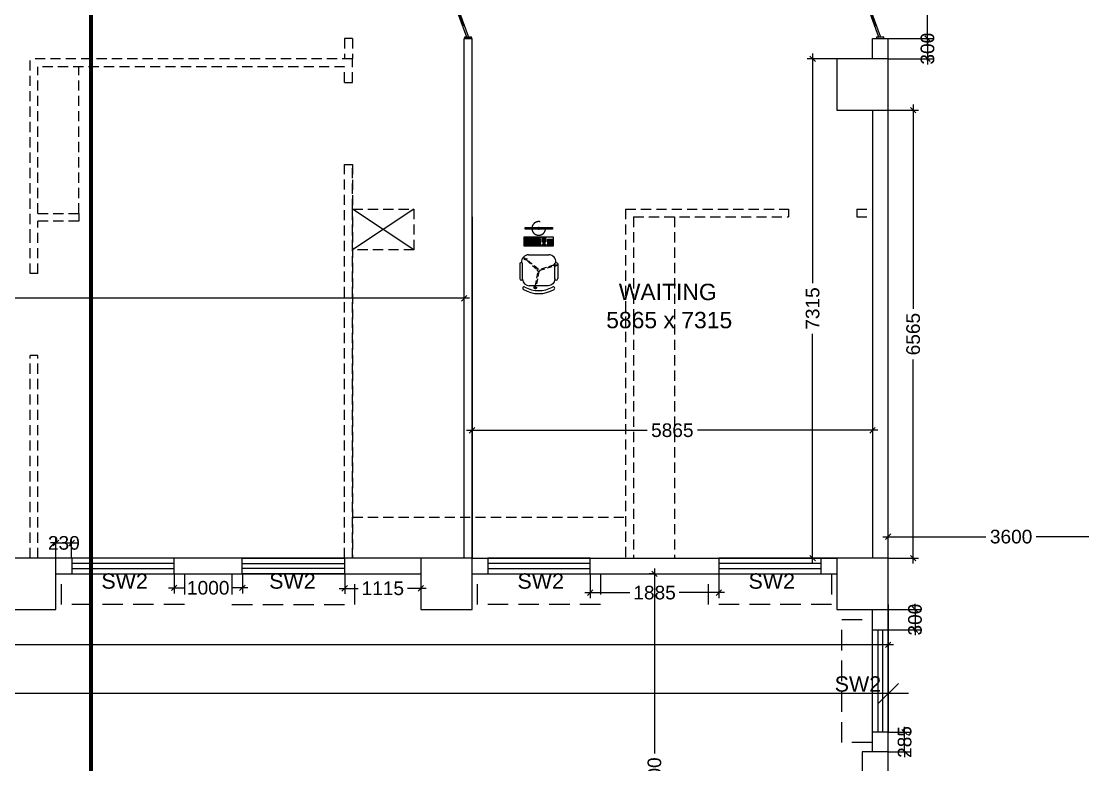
# Model space of a CAD drawing. Extents: x 6345096 to 6738923, y -6490958 to -6305885.
# Drawn here: x 6560262 to 6575810, y -6375273 to -6364379 of the extents above; entities that cross this region are included whole.
import ezdxf
from ezdxf.enums import TextEntityAlignment as Align

# ---------------------------------------------------------------- set-up
doc = ezdxf.new("R2010")
doc.units = 0
doc.header["$LTSCALE"] = 600
doc.header["$MEASUREMENT"] = 0
doc.header["$PDMODE"] = 35
for name, pattern in [('DASHED', [0.75, 0.5, -0.25]), ('HIDDEN', [0.375, 0.25, -0.125]), ('HIDDEN2', [0.1875, 0.125, -0.0625]), ('X-IPD_Typ_room$0$HIDDENX2', [0.75, 0.5, -0.25])]:
    doc.linetypes.add(name, pattern=pattern)
doc.layers.get('0').update_dxf_attribs({"linetype": 'CONTINUOUS'})
doc.layers.get('Defpoints').update_dxf_attribs({"linetype": 'CONTINUOUS'})
for name, color, linetype in [('A-FURN-MOVE', 54, 'CONTINUOUS'), ('chajja', 7, 'CONTINUOUS'), ('DIM-TEXT', 8, 'CONTINUOUS'), ('DOOR', 32, 'CONTINUOUS'), ('FURN', 32, 'CONTINUOUS'), ('HS', 251, 'CONTINUOUS'), ('joinery', 7, 'CONTINUOUS'), ('LA-column', 3, 'CONTINUOUS'), ('PARTI', 21, 'CONTINUOUS'), ('Room Dim', 1, 'CONTINUOUS'), ('Sections', 10, 'CONTINUOUS'), ('TEXT', 6, 'CONTINUOUS'), ('Walls', 7, 'CONTINUOUS'), ('WIN', 151, 'CONTINUOUS'), ('Working Dim', 5, 'CONTINUOUS')]:
    doc.layers.add(name, color=color, linetype=linetype)
doc.styles.add('ari', font='arial.ttf')
doc.styles.add('RT', font='romant.shx')
doc.dimstyles.new('int. dim', dxfattribs={"dimtxt": 200, "dimasz": 80, "dimexe": 80, "dimexo": 0, "dimgap": 70, "dimtad": 0, "dimdec": 0, "dimzin": 12, "dimdsep": 46, "dimtxsty": 'ari', "dimblk": 'OBLIQUE', "dimcen": 2, "dimdle": 80, "dimclrd": 256, "dimclre": 256, "dimclrt": 6, "dimadec": 0, "dimazin": 0, "dimtfac": 1, "dimtdec": 0, "dimtix": 1, "dimtmove": 2, "dimatfit": 3, "dimfxl": 1, "dimtolj": 1, "dimtzin": 0, "dimlwd": -1, "dimlwe": -1, "dimarcsym": 0})
doc.dimstyles.new('TEXT', dxfattribs={"dimscale": 0, "dimtxt": 600, "dimasz": 300, "dimexe": 300, "dimexo": 30, "dimgap": 50, "dimtad": 0, "dimdec": 0, "dimzin": 0, "dimdsep": 46, "dimtxsty": 'RT', "dimblk": 'OBLIQUE', "dimcen": 0.09, "dimdle": 300, "dimclrd": 256, "dimclre": 256, "dimclrt": 170, "dimadec": 0, "dimazin": 0, "dimtfac": 1, "dimtdec": 0, "dimtofl": 0, "dimtmove": 2, "dimatfit": 3, "dimfxl": 1, "dimfrac": 2, "dimtolj": 1, "dimtzin": 0, "dimlwd": -1, "dimlwe": -1, "dimarcsym": 0})

# ---------------------------------------------------------------- blocks, each defined once
blk = doc.blocks.new('_Oblique')
at = {"color": 0, "linetype": 'ByBlock', "lineweight": -2}
blk.add_line((-0.5, -0.5), (0.5, 0.5), dxfattribs=at)
blk = doc.blocks.new('*D257')
at = {"layer": 'Defpoints', "color": 0, "linetype": 'Continuous', "transparency": 16777216}
for p in [(6572959, -6372926, 1), (6531899, -6373456, 5), (6531899, -6374230)]:
    blk.add_point(p, dxfattribs=at)
at = {"layer": 'DIM-TEXT', "transparency": 16777216}
for p, q in [((6572959, -6372926), (6572959, -6374530)), ((6531899, -6373456), (6531899, -6374530)), ((6531599, -6374230), (6545946, -6374230)), ((6573259, -6374230), (6558913, -6374230))]:
    blk.add_line(p, q, dxfattribs=at)
at = {"layer": 'DIM-TEXT', "linetype": 'Continuous', "transparency": 16777216, "xscale": 300, "yscale": 300, "zscale": 300, "rotation": 180}
blk.add_blockref('_Oblique', (6531899, -6374230), dxfattribs=at)
at = {"layer": 'DIM-TEXT', "linetype": 'Continuous', "transparency": 16777216, "xscale": 300, "yscale": 300, "zscale": 300}
blk.add_blockref('_Oblique', (6572959, -6374230), dxfattribs=at)
at = {"layer": 'DIM-TEXT', "color": 170, "linetype": 'Continuous', "transparency": 16777216, "insert": (6552429, -6374230), "char_height": 750, "attachment_point": 5, "style": 'ari'}
blk.add_mtext('\\A1;{\\H1.067x;CENTRAL DRUG STORE}', dxfattribs=at)
blk = doc.blocks.new('*D261')
at = {"layer": 'Defpoints', "color": 0, "linetype": 'Continuous', "transparency": 16777216}
for p in [(6572960, -6376829), (6532049, -6377495, -1), (6572960, -6378056, 6)]:
    blk.add_point(p, dxfattribs=at)
at = {"layer": 'DIM-TEXT', "transparency": 16777216}
for p, q in [((6532049, -6377495), (6532049, -6376529)), ((6572960, -6378056), (6572960, -6376529)), ((6531749, -6376829), (6540284, -6376829)), ((6573260, -6376829), (6564725, -6376829))]:
    blk.add_line(p, q, dxfattribs=at)
at = {"layer": 'DIM-TEXT', "linetype": 'Continuous', "transparency": 16777216, "xscale": 300, "yscale": 300, "zscale": 300, "rotation": 180}
blk.add_blockref('_Oblique', (6532049, -6376829), dxfattribs=at)
at = {"layer": 'DIM-TEXT', "linetype": 'Continuous', "transparency": 16777216, "xscale": 300, "yscale": 300, "zscale": 300}
blk.add_blockref('_Oblique', (6572960, -6376829), dxfattribs=at)
at = {"layer": 'DIM-TEXT', "color": 170, "linetype": 'Continuous', "transparency": 16777216, "insert": (6552504, -6376829), "char_height": 750, "attachment_point": 5, "style": 'ari'}
blk.add_mtext('\\A1;{\\H1.067x;RADIOLOGY ( MRI, CT SCAN \\H1x;&\\H0.9997x; DEPT.ROOMS)}', dxfattribs=at)
blk = doc.blocks.new('*D269')
at = {"layer": 'Defpoints', "color": 0, "transparency": 16777216}
for p in [(6576560, -6371931), (6572960, -6372246, -5), (6576560, -6372246, -9)]:
    blk.add_point(p, dxfattribs=at)
at = {"layer": 'Working Dim', "transparency": 16777216}
for p, q in [((6572880, -6371931), (6574391, -6371931)), ((6572960, -6372246), (6572960, -6371851)), ((6576640, -6371931), (6575128, -6371931)), ((6576560, -6372246), (6576560, -6371851))]:
    blk.add_line(p, q, dxfattribs=at)
at = {"layer": 'Working Dim', "transparency": 16777216, "xscale": 80, "yscale": 80, "zscale": 80, "rotation": 180}
blk.add_blockref('_Oblique', (6572960, -6371931), dxfattribs=at)
at = {"layer": 'Working Dim', "transparency": 16777216, "xscale": 80, "yscale": 80, "zscale": 80}
blk.add_blockref('_Oblique', (6576560, -6371931), dxfattribs=at)
at = {"layer": 'Working Dim', "color": 6, "transparency": 16777216, "insert": (6574760, -6371931), "char_height": 200, "attachment_point": 5, "style": 'ari'}
blk.add_mtext('\\A1;3600', dxfattribs=at)
blk = doc.blocks.new('Z$W@#5624')
at = {"layer": 'DOOR'}
for p, q in [((19, 470), (840, 769)), ((28, 446), (849, 745)), ((188, 518), (680, 697)), ((676, 709), (685, 685)), ((0, 400), (0, 499)), ((0, 499), (25, 499)), ((19, 470), (28, 446)), ((25, 400), (25, 499)), ((183, 529), (192, 506)), ((1798, 499), (1773, 499)), ((1773, 400), (1773, 499)), ((1798, 400), (1798, 499)), ((0, 400), (25, 400)), ((1770, 453), (949, 154)), ((1779, 429), (957, 130)), ((1610, 381), (1117, 202)), ((1614, 369), (1606, 393)), ((1779, 429), (1770, 453)), ((1798, 400), (1773, 400)), ((1113, 214), (1122, 190))]:
    blk.add_line(p, q, dxfattribs=at)
at = {"layer": 'DOOR', "color": 145}
for centre, start_param, end_param in [((0, 449), 2.617994, 3.665191), ((1798, 449), -0.523599, 0.523599)]:
    blk.add_ellipse(centre, major_axis=(-899, 0), ratio=1, start_param=start_param, end_param=end_param, dxfattribs=at)
blk = doc.blocks.new('*D486')
at = {"layer": 'Defpoints', "color": 0, "transparency": 16777216}
for p in [(6561001, -6372023), (6560771, -6372246), (6561001, -6372246, -5)]:
    blk.add_point(p, dxfattribs=at)
at = {"layer": 'Working Dim', "transparency": 16777216}
for p, q in [((6560771, -6372246), (6560771, -6371943)), ((6561001, -6372246), (6561001, -6371943)), ((6560771, -6372023), (6560691, -6372023)), ((6560771, -6372023), (6561001, -6372023)), ((6561001, -6372023), (6561081, -6372023))]:
    blk.add_line(p, q, dxfattribs=at)
at = {"layer": 'Working Dim', "transparency": 16777216, "xscale": 80, "yscale": 80, "zscale": 80}
blk.add_blockref('_Oblique', (6560771, -6372023), dxfattribs=at)
at = {"layer": 'Working Dim', "transparency": 16777216, "xscale": 80, "yscale": 80, "zscale": 80, "rotation": 180}
blk.add_blockref('_Oblique', (6561001, -6372023), dxfattribs=at)
at = {"layer": 'Working Dim', "color": 6, "transparency": 16777216, "insert": (6560886, -6372023), "char_height": 200, "attachment_point": 5, "style": 'ari'}
blk.add_mtext('\\A1;230', dxfattribs=at)
blk = doc.blocks.new('*D545')
at = {"layer": 'Defpoints', "color": 0, "transparency": 16777216}
for p in [(6542039, -6372996), (6572959, -6372996), (6572959, -6373516)]:
    blk.add_point(p, dxfattribs=at)
at = {"layer": 'Working Dim', "transparency": 16777216}
for p, q in [((6542039, -6372996), (6542039, -6373596)), ((6572959, -6372996), (6572959, -6373596)), ((6541959, -6373516), (6557053, -6373516)), ((6573039, -6373516), (6557945, -6373516))]:
    blk.add_line(p, q, dxfattribs=at)
at = {"layer": 'Working Dim', "transparency": 16777216, "xscale": 80, "yscale": 80, "zscale": 80, "rotation": 180}
blk.add_blockref('_Oblique', (6542039, -6373516), dxfattribs=at)
at = {"layer": 'Working Dim', "transparency": 16777216, "xscale": 80, "yscale": 80, "zscale": 80}
blk.add_blockref('_Oblique', (6572959, -6373516), dxfattribs=at)
at = {"layer": 'Working Dim', "color": 6, "transparency": 16777216, "insert": (6557499, -6373516), "char_height": 200, "attachment_point": 5, "style": 'ari'}
blk.add_mtext('\\A1;30920', dxfattribs=at)
blk = doc.blocks.new('*D551')
at = {"layer": 'Defpoints', "color": 0, "transparency": 16777216}
for p in [(6572959, -6372996), (6572959, -6373296), (6573353, -6373296)]:
    blk.add_point(p, dxfattribs=at)
at = {"layer": 'Working Dim', "transparency": 16777216}
for p, q in [((6573353, -6372996), (6573353, -6372916)), ((6572959, -6372996), (6573433, -6372996)), ((6573353, -6372996), (6573353, -6373296)), ((6572959, -6373296), (6573433, -6373296)), ((6573353, -6373296), (6573353, -6373376))]:
    blk.add_line(p, q, dxfattribs=at)
at = {"layer": 'Working Dim', "transparency": 16777216, "xscale": 80, "yscale": 80, "zscale": 80}
for p, rotation in [((6573353, -6372996), 270), ((6573353, -6373296), 90)]:
    blk.add_blockref('_Oblique', p, dxfattribs=dict(at, rotation=rotation))
at = {"layer": 'Working Dim', "color": 6, "transparency": 16777216, "insert": (6573353, -6373146), "char_height": 200, "attachment_point": 5, "rotation": 90, "style": 'ari'}
blk.add_mtext('\\A1;300', dxfattribs=at)
blk = doc.blocks.new('*D623')
at = {"layer": 'Defpoints', "color": 0, "transparency": 16777216}
for p in [(6569537, -6372476), (6569537, -6372476), (6569687, -6378475, 5)]:
    blk.add_point(p, dxfattribs=at)
at = {"layer": 'Working Dim', "transparency": 16777216}
for p, q in [((6569537, -6372396), (6569537, -6375106)), ((6569537, -6372476), (6569457, -6372476)), ((6569537, -6378555), (6569537, -6375844)), ((6569687, -6378475), (6569457, -6378475))]:
    blk.add_line(p, q, dxfattribs=at)
at = {"layer": 'Working Dim', "transparency": 16777216, "xscale": 80, "yscale": 80, "zscale": 80}
for p, rotation in [((6569537, -6372476), 90), ((6569537, -6378475), 270)]:
    blk.add_blockref('_Oblique', p, dxfattribs=dict(at, rotation=rotation))
at = {"layer": 'Working Dim', "color": 6, "transparency": 16777216, "insert": (6569537, -6375475), "char_height": 200, "attachment_point": 5, "rotation": 90, "style": 'ari'}
blk.add_mtext('\\A1;6000', dxfattribs=at)
blk = doc.blocks.new('*D640')
at = {"layer": 'Defpoints', "color": 0, "transparency": 16777216}
for p in [(6572959, -6362831, 5), (6572959, -6364631, 5), (6573536, -6364631)]:
    blk.add_point(p, dxfattribs=at)
at = {"layer": 'Working Dim', "transparency": 16777216}
for p, q in [((6573536, -6362751), (6573536, -6363372)), ((6572959, -6362831), (6573616, -6362831)), ((6573536, -6364711), (6573536, -6364089)), ((6572959, -6364631), (6573616, -6364631))]:
    blk.add_line(p, q, dxfattribs=at)
at = {"layer": 'Working Dim', "transparency": 16777216, "xscale": 80, "yscale": 80, "zscale": 80}
for p, rotation in [((6573536, -6362831), 90), ((6573536, -6364631), 270)]:
    blk.add_blockref('_Oblique', p, dxfattribs=dict(at, rotation=rotation))
at = {"layer": 'Working Dim', "color": 6, "transparency": 16777216, "insert": (6573536, -6363731), "char_height": 200, "attachment_point": 5, "rotation": 90, "style": 'ari'}
blk.add_mtext('\\A1;1800', dxfattribs=at)
blk = doc.blocks.new('*D641')
at = {"layer": 'Defpoints', "color": 0, "transparency": 16777216}
for p in [(6572959, -6364631, 5), (6572959, -6364931), (6573536, -6364931)]:
    blk.add_point(p, dxfattribs=at)
at = {"layer": 'Working Dim', "transparency": 16777216}
for p, q in [((6572959, -6364631), (6573616, -6364631)), ((6573536, -6364631), (6573536, -6364551)), ((6573536, -6364631), (6573536, -6364931)), ((6572959, -6364931), (6573616, -6364931)), ((6573536, -6364931), (6573536, -6365011))]:
    blk.add_line(p, q, dxfattribs=at)
at = {"layer": 'Working Dim', "transparency": 16777216, "xscale": 80, "yscale": 80, "zscale": 80}
for p, rotation in [((6573536, -6364631), 270), ((6573536, -6364931), 90)]:
    blk.add_blockref('_Oblique', p, dxfattribs=dict(at, rotation=rotation))
at = {"layer": 'Working Dim', "color": 6, "transparency": 16777216, "insert": (6573536, -6364781), "char_height": 200, "attachment_point": 5, "rotation": 90, "style": 'ari'}
blk.add_mtext('\\A1;300', dxfattribs=at)
blk = doc.blocks.new('*D1240')
at = {"layer": 'Defpoints', "color": 0, "transparency": 16777216}
for p in [(6572960, -6374796, -4), (6573201, -6374796), (6572960, -6375081, 5)]:
    blk.add_point(p, dxfattribs=at)
at = {"layer": 'Working Dim', "transparency": 16777216}
for p, q in [((6572960, -6374796), (6573281, -6374796)), ((6573201, -6374796), (6573201, -6374716)), ((6573201, -6375081), (6573201, -6374796)), ((6572960, -6375081), (6573281, -6375081)), ((6573201, -6375081), (6573201, -6375161))]:
    blk.add_line(p, q, dxfattribs=at)
at = {"layer": 'Working Dim', "transparency": 16777216, "xscale": 80, "yscale": 80, "zscale": 80}
for p, rotation in [((6573201, -6374796), 270), ((6573201, -6375081), 90)]:
    blk.add_blockref('_Oblique', p, dxfattribs=dict(at, rotation=rotation))
at = {"layer": 'Working Dim', "color": 6, "transparency": 16777216, "insert": (6573201, -6374939), "char_height": 200, "attachment_point": 5, "rotation": 90, "style": 'ari'}
blk.add_mtext('\\A1;285', dxfattribs=at)
blk = doc.blocks.new('*D1241')
at = {"layer": 'Defpoints', "color": 0, "transparency": 16777216}
for p in [(6568595, -6372476, -5), (6570480, -6372476), (6570480, -6372751)]:
    blk.add_point(p, dxfattribs=at)
at = {"layer": 'Working Dim', "transparency": 16777216}
for p, q in [((6568595, -6372476), (6568595, -6372831)), ((6570480, -6372476), (6570480, -6372831)), ((6568515, -6372751), (6569178, -6372751)), ((6570560, -6372751), (6569898, -6372751))]:
    blk.add_line(p, q, dxfattribs=at)
at = {"layer": 'Working Dim', "transparency": 16777216, "xscale": 80, "yscale": 80, "zscale": 80, "rotation": 180}
blk.add_blockref('_Oblique', (6568595, -6372751), dxfattribs=at)
at = {"layer": 'Working Dim', "transparency": 16777216, "xscale": 80, "yscale": 80, "zscale": 80}
blk.add_blockref('_Oblique', (6570480, -6372751), dxfattribs=at)
at = {"layer": 'Working Dim', "color": 6, "transparency": 16777216, "insert": (6569538, -6372751), "char_height": 200, "attachment_point": 5, "style": 'ari'}
blk.add_mtext('\\A1;1885', dxfattribs=at)
blk = doc.blocks.new('*D1242')
at = {"layer": 'Defpoints', "color": 0, "transparency": 16777216}
for p in [(6565000, -6372476), (6566115, -6372476), (6566115, -6372688)]:
    blk.add_point(p, dxfattribs=at)
at = {"layer": 'Working Dim', "transparency": 16777216}
for p, q in [((6565000, -6372476), (6565000, -6372768)), ((6566115, -6372476), (6566115, -6372768)), ((6564920, -6372688), (6565198, -6372688)), ((6566195, -6372688), (6565918, -6372688))]:
    blk.add_line(p, q, dxfattribs=at)
at = {"layer": 'Working Dim', "transparency": 16777216, "xscale": 80, "yscale": 80, "zscale": 80, "rotation": 180}
blk.add_blockref('_Oblique', (6565000, -6372688), dxfattribs=at)
at = {"layer": 'Working Dim', "transparency": 16777216, "xscale": 80, "yscale": 80, "zscale": 80}
blk.add_blockref('_Oblique', (6566115, -6372688), dxfattribs=at)
at = {"layer": 'Working Dim', "color": 6, "transparency": 16777216, "insert": (6565558, -6372688), "char_height": 200, "attachment_point": 5, "style": 'ari'}
blk.add_mtext('\\A1;1115', dxfattribs=at)
blk = doc.blocks.new('*D1243')
at = {"layer": 'Defpoints', "color": 0, "transparency": 16777216}
for p in [(6562501, -6372476, -5), (6563501, -6372476), (6563501, -6372681)]:
    blk.add_point(p, dxfattribs=at)
at = {"layer": 'Working Dim', "transparency": 16777216}
for p, q in [((6562501, -6372476), (6562501, -6372761)), ((6563501, -6372476), (6563501, -6372761)), ((6562421, -6372681), (6562643, -6372681)), ((6563581, -6372681), (6563360, -6372681))]:
    blk.add_line(p, q, dxfattribs=at)
at = {"layer": 'Working Dim', "transparency": 16777216, "xscale": 80, "yscale": 80, "zscale": 80, "rotation": 180}
blk.add_blockref('_Oblique', (6562501, -6372681), dxfattribs=at)
at = {"layer": 'Working Dim', "transparency": 16777216, "xscale": 80, "yscale": 80, "zscale": 80}
blk.add_blockref('_Oblique', (6563501, -6372681), dxfattribs=at)
at = {"layer": 'Working Dim', "color": 6, "transparency": 16777216, "insert": (6563001, -6372681), "char_height": 200, "attachment_point": 5, "style": 'ari'}
blk.add_mtext('\\A1;1000', dxfattribs=at)
blk = doc.blocks.new('*D1249')
at = {"layer": 'Defpoints', "color": 0, "transparency": 16777216}
for p in [(6572960, -6365681), (6572960, -6372246, 14), (6573326, -6372246)]:
    blk.add_point(p, dxfattribs=at)
at = {"layer": 'Working Dim', "transparency": 16777216}
for p, q in [((6573326, -6365601), (6573326, -6368593)), ((6572960, -6365681), (6573406, -6365681)), ((6573326, -6372326), (6573326, -6369333)), ((6572960, -6372246), (6573406, -6372246))]:
    blk.add_line(p, q, dxfattribs=at)
at = {"layer": 'Working Dim', "transparency": 16777216, "xscale": 80, "yscale": 80, "zscale": 80}
for p, rotation in [((6573326, -6365681), 90), ((6573326, -6372246), 270)]:
    blk.add_blockref('_Oblique', p, dxfattribs=dict(at, rotation=rotation))
at = {"layer": 'Working Dim', "color": 6, "transparency": 16777216, "insert": (6573326, -6368963), "char_height": 200, "attachment_point": 5, "rotation": 90, "style": 'ari'}
blk.add_mtext('\\A1;6565', dxfattribs=at)
blk = doc.blocks.new('*D2113')
at = {"layer": 'Defpoints', "color": 0, "transparency": 16777216}
for p in [(6572210, -6364931), (6571853, -6372246), (6572210, -6372246)]:
    blk.add_point(p, dxfattribs=at)
at = {"layer": 'Working Dim', "transparency": 16777216}
for p, q in [((6572210, -6364931), (6571773, -6364931)), ((6571853, -6364851), (6571853, -6368219)), ((6571853, -6372326), (6571853, -6368957)), ((6572210, -6372246), (6571773, -6372246))]:
    blk.add_line(p, q, dxfattribs=at)
at = {"layer": 'Working Dim', "transparency": 16777216, "xscale": 80, "yscale": 80, "zscale": 80}
for p, rotation in [((6571853, -6364931), 90), ((6571853, -6372246), 270)]:
    blk.add_blockref('_Oblique', p, dxfattribs=dict(at, rotation=rotation))
at = {"layer": 'Working Dim', "color": 6, "transparency": 16777216, "insert": (6571853, -6368588), "char_height": 200, "attachment_point": 5, "rotation": 90, "style": 'ari'}
blk.add_mtext('\\A1;7315', dxfattribs=at)
blk = doc.blocks.new('*D2114')
at = {"layer": 'Defpoints', "color": 0, "transparency": 16777216}
for p in [(6566865, -6370056, -5), (6572730, -6370056), (6572730, -6370372)]:
    blk.add_point(p, dxfattribs=at)
at = {"layer": 'Working Dim', "transparency": 16777216}
for p, q in [((6566865, -6370056), (6566865, -6370452)), ((6572730, -6370056), (6572730, -6370452)), ((6566785, -6370372), (6569429, -6370372)), ((6572810, -6370372), (6570167, -6370372))]:
    blk.add_line(p, q, dxfattribs=at)
at = {"layer": 'Working Dim', "transparency": 16777216, "xscale": 80, "yscale": 80, "zscale": 80, "rotation": 180}
blk.add_blockref('_Oblique', (6566865, -6370372), dxfattribs=at)
at = {"layer": 'Working Dim', "transparency": 16777216, "xscale": 80, "yscale": 80, "zscale": 80}
blk.add_blockref('_Oblique', (6572730, -6370372), dxfattribs=at)
at = {"layer": 'Working Dim', "color": 6, "transparency": 16777216, "insert": (6569798, -6370372), "char_height": 200, "attachment_point": 5, "style": 'ari'}
blk.add_mtext('\\A1;5865', dxfattribs=at)
blk = doc.blocks.new('*D2119')
at = {"layer": 'Defpoints', "color": 0, "transparency": 16777216}
for p in [(6566750, -6368438), (6547916, -6368588, -1), (6566750, -6368588, -5)]:
    blk.add_point(p, dxfattribs=at)
at = {"layer": 'Working Dim', "transparency": 16777216}
for p, q in [((6547916, -6368588), (6547916, -6368358)), ((6566750, -6368588), (6566750, -6368358)), ((6547836, -6368438), (6556896, -6368438)), ((6566830, -6368438), (6557771, -6368438))]:
    blk.add_line(p, q, dxfattribs=at)
at = {"layer": 'Working Dim', "transparency": 16777216, "xscale": 80, "yscale": 80, "zscale": 80, "rotation": 180}
blk.add_blockref('_Oblique', (6547916, -6368438), dxfattribs=at)
at = {"layer": 'Working Dim', "transparency": 16777216, "xscale": 80, "yscale": 80, "zscale": 80}
blk.add_blockref('_Oblique', (6566750, -6368438), dxfattribs=at)
at = {"layer": 'Working Dim', "color": 6, "transparency": 16777216, "insert": (6557333, -6368438), "char_height": 200, "attachment_point": 5, "style": 'ari'}
blk.add_mtext('\\A1;18835', dxfattribs=at)
blk = doc.blocks.new('computer screen')
blk.add_lwpolyline([(-12.5, -200), (12.5, -200), (12.5, 200), (-12.5, 200)], close=True)
at = {"linetype": 'X-IPD_Typ_room$0$HIDDENX2'}
for radius in [100, 12.5]:
    blk.add_circle((0, 0), radius, dxfattribs=at)
blk = doc.blocks.new('Computer Keyboard')
at = {"color": 251}
for p, q in [((-202, 127), (20, 127)), ((-202, 127), (-202, 108)), ((-202, 108), (20, 108)), ((-202, 100), (20, 100)), ((-202, 100), (-202, 8)), ((-202, 82), (20, 82)), ((-202, 63), (1, 63)), ((-202, 45), (20, 45)), ((-202, 26), (20, 26)), ((-202, 8), (20, 8)), ((-184, 127), (-184, 108)), ((-184, 100), (-184, 8)), ((-165, 127), (-165, 108)), ((-165, 100), (-165, 8)), ((-147, 127), (-147, 108)), ((-147, 100), (-147, 8)), ((-128, 127), (-128, 108)), ((-128, 100), (-128, 26)), ((-110, 127), (-110, 108)), ((-110, 100), (-110, 26)), ((-91, 127), (-91, 108)), ((-91, 127), (-91, 108)), ((-91, 127), (-91, 108)), ((-91, 100), (-91, 26)), ((-91, 100), (-91, 26)), ((-91, 100), (-91, 26)), ((-73, 127), (-73, 108)), ((-73, 127), (-73, 108)), ((-73, 100), (-73, 26)), ((-73, 100), (-73, 26)), ((-54, 127), (-54, 108)), ((-54, 100), (-54, 8)), ((-36, 127), (-36, 108)), ((-36, 100), (-36, 8)), ((-17, 127), (-17, 108)), ((-17, 100), (-17, 8)), ((1, 127), (1, 108)), ((1, 82), (1, 45)), ((1, 26), (1, 8)), ((20, 127), (20, 108)), ((20, 127), (20, 108)), ((20, 100), (20, 8)), ((20, 100), (20, 8)), ((46, 127), (46, 108)), ((46, 127), (102, 127)), ((46, 108), (102, 108)), ((46, 100), (102, 100)), ((46, 100), (46, 63)), ((46, 82), (102, 82)), ((46, 63), (102, 63)), ((46, 26), (102, 26)), ((46, 26), (46, 8)), ((46, 8), (102, 8)), ((65, 127), (65, 108)), ((65, 100), (65, 63)), ((65, 45), (83, 45)), ((65, 45), (65, 8)), ((83, 127), (83, 108)), ((83, 100), (83, 63)), ((83, 45), (83, 8)), ((102, 127), (102, 108)), ((102, 100), (102, 63)), ((102, 100), (102, 63)), ((102, 26), (102, 8)), ((102, 26), (102, 8)), ((128, 100), (128, 8)), ((128, 100), (202, 100)), ((128, 82), (202, 82)), ((128, 63), (183, 63)), ((128, 45), (202, 45)), ((128, 26), (183, 26)), ((128, 8), (202, 8)), ((146, 100), (146, 26)), ((165, 100), (165, 8)), ((183, 100), (183, 8)), ((202, 100), (202, 8))]:
    blk.add_line(p, q, dxfattribs=at)
blk.add_lwpolyline([(-214, 135), (214, 135), (214, 0), (-214, 0)], close=True)
blk = doc.blocks.new('Chair swivel')
for p, q in [((-358, 235), (-135, 235)), ((-135, 278), (-350, 278)), ((-455, -138), (-455, 138)), ((0, 148), (0, -148)), ((-358, -235), (-135, -235)), ((-135, -278), (-350, -278))]:
    blk.add_line(p, q)
at = {"color": 251, "linetype": 'HIDDEN2'}
for p, q in [((-73, 168), (-81, 175)), ((-60, 195), (-79, 173)), ((-75, 170), (-56, 192)), ((-56, 192), (-60, 195)), ((-481, 47), (-480, 51)), ((-452, 41), (-481, 47)), ((-480, 51), (-451, 46)), ((-453, 38), (-451, 49)), ((-159, -218), (-150, -246)), ((-146, -244), (-155, -217)), ((-150, -246), (-146, -244))]:
    blk.add_line(p, q, dxfattribs=at)
for points in [[(-213, 9), (-73, 168), (-81, 175), (-221, 16)], [(-244, -2), (-453, 38), (-451, 49), (-242, 8)], [(-227, -17), (-162, -219), (-152, -216), (-217, -14)]]:
    blk.add_lwpolyline(points, dxfattribs=at)
for centre, radius in [((-58, 193), 18.5), ((-480, 49), 18.5), ((-227, 0), 17.1), ((-148, -244), 18.5)]:
    blk.add_circle(centre, radius, dxfattribs=at)
for centre, radius, start, end in [((-350, 257), 21.5, 90, 270), ((-105, 148), 105, 0, 94.0804), ((-105, -148), 105, 265.9196, 0), ((-350, -257), 21.5, 90, 270)]:
    blk.add_arc(centre, radius, start, end)
for centre, major_axis, ratio, start_param, end_param in [((-163, 0), (0, 431), 0.941471, 1.023701, 2.117892), ((-163, 0), (0, 388), 0.934992, 1.023701, 2.117892), ((-491, 213), (-15.2, 15.2), 1, 3.379895, 6.521488), ((-358, 138), (68.8, 68.8), 1, 0.785398, 2.356194), ((-135, 257), (-15.2, 15.2), 1, 2.356194, 5.497787), ((-491, -213), (15.2, 15.2), 1, 2.90329, 6.044883)]:
    blk.add_ellipse(centre, major_axis=major_axis, ratio=ratio, start_param=start_param, end_param=end_param)
at = {"extrusion": (0, 0, -1)}
for centre, major_axis, start_param, end_param in [((-358, -138), (68.8, -68.8), 0.785398, 2.356194), ((-135, -257), (-15.2, -15.2), 2.356194, 5.497787)]:
    blk.add_ellipse(centre, major_axis=major_axis, ratio=1, start_param=start_param, end_param=end_param, dxfattribs=at)
blk = doc.blocks.new('Chair PC set')
at = {"xscale": -1, "rotation": 180}
blk.add_blockref('Chair swivel', (-64, 0), dxfattribs=at)
at = {"extrusion": (0, 0, -1), "zscale": -1, "rotation": 89.99999999999999}
blk.add_blockref('Computer Keyboard', (-64, 0), dxfattribs=at)
at = {"extrusion": (0, 0, -1), "xscale": -1, "zscale": -1}
blk.add_blockref('computer screen', (-322, 0), dxfattribs=at)
blk = doc.blocks.new('A$C2CD672AE')
at = {"layer": 'FURN', "color": 8, "linetype": 'HIDDEN'}
for p, q in [((30787.1, 89228.5, 10.3), (30787.1, 91378.5, 10.3)), ((34795, 84778.6), (38795, 84778.6))]:
    blk.add_line(p, q, dxfattribs=at)
blk.add_lwpolyline([(39510, 89178.4), (39510, 84178.6)], dxfattribs=at)
at = {"layer": 'PARTI', "color": 8, "linetype": 'HIDDEN', "ltscale": 10}
for p, q in [((35695, 89293.3, -25742.5), (34795, 88693.3, -25742.5)), ((35695, 88693.3, -25742.5), (34795, 89293.3, -25742.5))]:
    blk.add_line(p, q, dxfattribs=at)
at = {"layer": 'PARTI', "color": 8, "linetype": 'HIDDEN', "elevation": -25742.5}
blk.add_lwpolyline([(34795, 89293.3), (35695, 89293.3), (35695, 88693.3), (34795, 88693.3)], close=True, dxfattribs=at)
at = {"layer": 'Walls', "color": 8, "linetype": 'HIDDEN'}
for p, q in [((34795, 91793.6), (34680, 91793.6)), ((34680, 91793.6), (34680, 91493.6)), ((34795, 91793.6), (34795, 91493.6)), ((42410.1, 91793.3), (42640.1, 91793.3)), ((30072.1, 88846.5), (30072.1, 91493.6)), ((34795, 91493.3), (30072.1, 91493.3)), ((34795, 91148.3), (34795, 91493.3)), ((30187.1, 89228.5), (30187.1, 91378.5)), ((34680, 91378.3), (30187.1, 91378.3)), ((34680, 91148.3), (34680, 91378.3)), ((34680, 91148.3), (34795, 91148.3)), ((34680, 84178.3), (34680, 89948.3)), ((34680, 89948.3), (34795, 89948.3)), ((34795, 89293.4), (34795, 89948.3)), ((38795, 89293.4), (41179.9, 89293.4)), ((42179.9, 89293.4), (42410, 89293.4)), ((30187.1, 89228.5), (30787.1, 89228.5)), ((30187.1, 88346.6), (30187.1, 89113.5)), ((30787.1, 89113.5), (30187.1, 89113.5)), ((30787.1, 89228.5), (30787.1, 89113.5)), ((34795, 84178.3), (34795, 89178.4)), ((38910, 89178.4), (41179.9, 89178.4)), ((42179.9, 89178.4), (42410, 89178.4)), ((30072.1, 88346.6), (30072.1, 88846.5)), ((30187.1, 88346.6), (30072.1, 88346.6)), ((30072.1, 84178.6), (30072.1, 87146.6)), ((30187.1, 87146.6), (30072.1, 87146.6)), ((30187.1, 84178.6), (30187.1, 87146.6)), ((36546.1, 84178.3), (41890.1, 84178.3)), ((36546.1, 83948.3), (41890.1, 83948.3)), ((42410.1, 81341.5), (42410.1, 83428.3)), ((42640.1, 81341.5), (42640.1, 83428.3))]:
    blk.add_line(p, q, dxfattribs=at)
for points in [[(42410.1, 91493.3), (42410.1, 91793.3)], [(42640.1, 91493.3), (42640.1, 91793.3)], [(42640.1, 84178.3), (42640.1, 90813.3), (42640.1, 90813.3)], [(42410.1, 90743.4), (42410.1, 84178.3)], [(42640.1, 84178.3), (42640.1, 90743.4)], [(34795, 89948.3), (34795, 89293.4)], [(38795, 89293.4), (38795, 84178.6)], [(41179.9, 89293.4), (41179.9, 89178.4)], [(42179.9, 89293.4), (42179.9, 89178.4)], [(34795, 89178.4), (34795, 84178.3)], [(38910, 89178.4), (38910, 84178.6)], [(35796.1, 84178.3), (30452.1, 84178.3)], [(30452.1, 83948.3), (35796.1, 83948.3)]]:
    blk.add_lwpolyline(points, dxfattribs=at)
blk.add_lwpolyline([(42640, 90813.3), (42640, 90813.3)], close=True, dxfattribs=at)
at = {"layer": 'A-FURN-MOVE', "color": 8, "linetype": 'HIDDEN', "xscale": -1, "rotation": 270}
blk.add_blockref('Chair PC set', (37522.1, 88687.4, 0), dxfattribs=at)

msp = doc.modelspace()

# ---------------------------------------------------------------- linework, layer by layer
at = {"layer": 'chajja', "color": 7, "linetype": 'DASHED'}
for points, elevation in [([(6562651.438, -6372475.565), (6562651.438, -6372925.565), (6560851.438, -6372925.565), (6560851.438, -6372475.565)], -5.131), ([(6568745.438, -6372475.564), (6568745.438, -6372925.564), (6566945.438, -6372925.564), (6566945.438, -6372475.564)], -5.131), ([(6572729.437, -6374946.004), (6572279.437, -6374946.004), (6572279.437, -6373146.004), (6572729.437, -6373146.004)], -3.993)]:
    msp.add_lwpolyline(points, dxfattribs=dict(at, elevation=elevation))
for points in [[(6563349.348, -6372475.557), (6563349.348, -6372925.557), (6565149.348, -6372925.557), (6565149.348, -6372475.557)], [(6572129.438, -6372475.556), (6572129.438, -6372925.556), (6570329.438, -6372925.556), (6570329.438, -6372475.556)]]:
    msp.add_lwpolyline(points, dxfattribs=at)
at = {"layer": 'LA-column', "color": 2}
msp.add_lwpolyline([(6572209.528, -6365680.517), (6572959.528, -6365680.517), (6572959.528, -6364930.517), (6572209.528, -6364930.517)], close=True, dxfattribs=at)
for points, elevation in [([(6560021.438, -6372995.553), (6560771.438, -6372995.553), (6560771.438, -6372245.553), (6560021.438, -6372245.553)], -5.131), ([(6566115.438, -6372995.553), (6566865.438, -6372995.553), (6566865.438, -6372245.553), (6566115.438, -6372245.553)], -5.131), ([(6572209.528, -6372995.366), (6572959.528, -6372995.366), (6572959.528, -6372245.366), (6572209.528, -6372245.366)], 5.131), ([(6572579.528, -6375462.438), (6572959.528, -6375462.438), (6572959.528, -6375082.438), (6572579.528, -6375082.438)], 5.131)]:
    msp.add_lwpolyline(points, close=True, dxfattribs=dict(at, elevation=elevation))
at = {"layer": 'Sections', "linetype": 'DASHED', "lineweight": 0, "ltscale": 2, "const_width": 60, "flags": 128}
msp.add_lwpolyline([(6561283.238, -6457437.593), (6562415.891, -6457985.461), (6561283.238, -6457985.461), (6561283.238, -6331751.836), (6562415.891, -6331751.836), (6561283.238, -6332299.705)], dxfattribs=at)
at = {"layer": 'Walls'}
for p, q in [((6566865.438, -6364630.315, -5.131), (6566750.438, -6364630.315, -5.131)), ((6566750.438, -6372245.553, -5.131), (6566750.438, -6364630.315, -5.131)), ((6566865.438, -6372245.553, -5.131), (6566865.438, -6364630.315, -5.131)), ((6572729.438, -6364630.564), (6572959.438, -6364630.564))]:
    msp.add_line(p, q, dxfattribs=at)
at = {"layer": 'Walls', "linetype": 'Continuous'}
for p, q in [((6566865.438, -6372245.556), (6572209.438, -6372245.556)), ((6566865.438, -6372475.556), (6572209.438, -6372475.556)), ((6572729.437, -6375082.438), (6572729.437, -6372995.556)), ((6572959.437, -6375082.438), (6572959.437, -6372995.556))]:
    msp.add_line(p, q, dxfattribs=at)
for points in [[(6572729.438, -6364930.564), (6572729.438, -6364630.564)], [(6572959.438, -6364930.564), (6572959.438, -6364630.564)], [(6572959.438, -6372245.564), (6572959.438, -6365610.564), (6572959.438, -6365610.564)], [(6572729.438, -6365680.517), (6572729.438, -6372245.564)], [(6572959.438, -6372245.564), (6572959.438, -6365680.517)], [(6566115.438, -6372245.557), (6560771.438, -6372245.557)], [(6560771.438, -6372475.557), (6566115.438, -6372475.557)]]:
    msp.add_lwpolyline(points, dxfattribs=at)
at = {"layer": 'Walls', "linetype": 'Continuous', "elevation": -5.131}
msp.add_lwpolyline([(6566865.438, -6367245.507), (6566865.438, -6372245.553)], dxfattribs=at)
at = {"layer": 'WIN', "linetype": 'Continuous'}
msp.add_line((6572876.653, -6373296.004, -2.953), (6572876.653, -6374796.004, -2.953), dxfattribs=at)
for points, elevation in [([(6562501.438, -6372475.565), (6562501.438, -6372245.565), (6561001.438, -6372245.565), (6561001.438, -6372475.565)], -5.131), ([(6568595.438, -6372475.564), (6568595.438, -6372245.564), (6567095.438, -6372245.564), (6567095.438, -6372475.564)], -5.131), ([(6562501.438, -6372398.565), (6562501.438, -6372322.565), (6561001.438, -6372322.565), (6561001.438, -6372398.565)], -5.131), ([(6568595.438, -6372398.564), (6568595.438, -6372322.564), (6567095.438, -6372322.564), (6567095.438, -6372398.564)], -5.131), ([(6572729.436, -6374796.004), (6572729.436, -6373296.004), (6572959.437, -6373296.004), (6572959.437, -6374796.004)], -3.993)]:
    msp.add_lwpolyline(points, close=True, dxfattribs=dict(at, elevation=elevation))
for points in [[(6563499.348, -6372475.557), (6563499.348, -6372245.557), (6564999.348, -6372245.557), (6564999.348, -6372475.557)], [(6571979.438, -6372475.556), (6571979.438, -6372245.556), (6570479.438, -6372245.556), (6570479.438, -6372475.556)], [(6563499.348, -6372398.557), (6563499.348, -6372322.557), (6564999.348, -6372322.557), (6564999.348, -6372398.557)], [(6571979.438, -6372398.556), (6571979.438, -6372322.556), (6570479.438, -6372322.556), (6570479.438, -6372398.556)]]:
    msp.add_lwpolyline(points, close=True, dxfattribs=at)
at = {"layer": 'WIN', "linetype": 'Continuous', "elevation": -2.953}
msp.add_lwpolyline([(6572812.22, -6374796.004), (6572812.22, -6373296.004)], dxfattribs=at)

# ---------------------------------------------------------------- block references
at = {"layer": 'DOOR', "linetype": 'Continuous', "xscale": 1.001247152686119, "yscale": 1.001247152686119, "zscale": 1.001247152686119, "rotation": 270}
for p in [(6566357.938, -6362830.315, -5.131), (6572394.438, -6362830.564)]:
    msp.add_blockref('Z$W@#5624', p, dxfattribs=at)
at = {"layer": 'HS'}
msp.add_blockref('A$C2CD672AE', (6530319.294, -6456423.902, 8.17), dxfattribs=at)

# ---------------------------------------------------------------- texts
at = {"layer": 'joinery', "style": 'ari'}
for p in [(6561776.651, -6372693.072, -5.131), (6564234.326, -6372693.063), (6567870.651, -6372693.071, -5.131), (6571254.651, -6372693.063), (6572516.429, -6374201.752, 3.2)]:
    msp.add_text('SW2', height=225, dxfattribs=at).set_placement(p, align=Align.CENTER)
at = {"layer": 'Room Dim', "style": 'ari'}
msp.add_text('5865 x 7315', height=240, dxfattribs=at).set_placement((6569752.744, -6368877.331, -25742.541), align=Align.CENTER)
at = {"layer": 'TEXT', "color": 7, "style": 'ari'}
msp.add_text('WAITING', height=240, dxfattribs=at).set_placement((6569731.618, -6368465.251, -25742.541), align=Align.CENTER)

# ---------------------------------------------------------------- dimensions: what is measured, and where the dimension line sits
at = {"layer": 'DIM-TEXT', "linetype": 'Continuous'}
dim = msp.add_linear_dim(base=(6531899.389, -6374229.96, -5.131), p1=(6572959.437, -6372925.567, -4.1), p2=(6531899.389, -6373455.581), text='{\\H1.067x;CENTRAL DRUG STORE}', dimstyle='TEXT', override={"dimscale": 1, "dimtxt": 750, "dimexo": 0, "dimtxsty": 'ari'}, dxfattribs=at)
dim.commit()
dim.dimension.update_dxf_attribs({"geometry": '*D257', "text_midpoint": (6552429.413, -6374229.96, -5.131)})
dim = msp.add_linear_dim(base=(6572959.527, -6376829.319, 1.031), p1=(6532049.389, -6377494.514), p2=(6572959.527, -6378055.516, 6.851), angle=180, text='{\\H1.067x;RADIOLOGY ( MRI, CT SCAN \\H1x;&\\H0.9997x; DEPT.ROOMS)}', dimstyle='TEXT', override={"dimscale": 1, "dimtxt": 750, "dimexo": 0, "dimtxsty": 'ari'}, dxfattribs=at)
dim.commit()
dim.dimension.update_dxf_attribs({"geometry": '*D261', "text_midpoint": (6552504.458, -6376829.319, 1.031)})
at = {"layer": 'Working Dim', "color": 6}
for base, p1, p2, picture, middle in [((6573535.565, -6364630.564), (6572959.438, -6362830.564, 5.131), (6572959.438, -6364630.564, 5.131), '*D640', (6573535.565, -6363730.564)), ((6573535.565, -6364930.517), (6572959.438, -6364630.564, 5.131), (6572959.438, -6364930.517), '*D641', (6573535.565, -6364780.54)), ((6571853.125, -6372245.556), (6572209.528, -6364930.517), (6572209.528, -6372245.556), '*D2113', (6571853.125, -6368588.036)), ((6573326.29, -6372245.692), (6572959.528, -6365680.517), (6572959.528, -6372245.692, 13.683), '*D1249', (6573326.29, -6368963.104)), ((6573352.748, -6373296.004), (6572959.438, -6372995.556), (6572959.438, -6373296.004), '*D551', (6573352.748, -6373145.78)), ((6573200.644, -6374796.004), (6572959.528, -6375081.438, 5.131), (6572959.528, -6374796.004, -3.993), '*D1240', (6573200.644, -6374938.721))]:
    dim = msp.add_linear_dim(base=base, p1=p1, p2=p2, angle=90, dimstyle='int. dim', override={"dimtxt": 200, "dimarcsym": 1}, dxfattribs=at)
    dim.commit()
    dim.dimension.update_dxf_attribs({"geometry": picture, "text_midpoint": middle})
for base, p1, p2, picture, middle in [((6566750.438, -6368437.934), (6547915.936, -6368588.134, -1.183), (6566750.438, -6368588.134, -5.131), '*D2119', (6557333.187, -6368437.934)), ((6572730.438, -6370372.271), (6566865.438, -6370056.035, -5.131), (6572730.438, -6370056.035), '*D2114', (6569797.938, -6370372.271)), ((6576559.529, -6371930.64, 18.814), (6572959.528, -6372245.692, 13.683), (6576559.529, -6372245.753, 9.955), '*D269', (6574759.529, -6371930.64, 18.814)), ((6561001.438, -6372022.848), (6560771.438, -6372245.557), (6561001.438, -6372245.557, -5.131), '*D486', (6560886.438, -6372022.848)), ((6563501.348, -6372680.523), (6562501.438, -6372475.557, -5.131), (6563501.348, -6372475.557), '*D1243', (6563001.393, -6372680.523)), ((6566115.438, -6372687.704), (6565000.348, -6372475.557), (6566115.438, -6372475.557), '*D1242', (6565557.893, -6372687.704)), ((6570480.438, -6372750.665), (6568595.438, -6372475.564, -5.131), (6570480.438, -6372475.556), '*D1241', (6569537.938, -6372750.665)), ((6572959.438, -6373516.396), (6542039.348, -6372995.556), (6572959.438, -6372995.556), '*D545', (6557499.393, -6373516.396))]:
    dim = msp.add_linear_dim(base=base, p1=p1, p2=p2, dimstyle='int. dim', override={"dimtxt": 200, "dimarcsym": 1}, dxfattribs=at)
    dim.commit()
    dim.dimension.update_dxf_attribs({"geometry": picture, "text_midpoint": middle})
dim = msp.add_linear_dim(base=(6569537.438, -6372475.556), p1=(6569687.438, -6378474.509, 5.131), p2=(6569537.438, -6372475.556), angle=90, text='6000', dimstyle='int. dim', override={"dimtxt": 200, "dimarcsym": 1}, dxfattribs=at)
dim.commit()
dim.dimension.update_dxf_attribs({"geometry": '*D623', "text_midpoint": (6569537.438, -6375475.032)})

doc.saveas('drawing.dxf')
